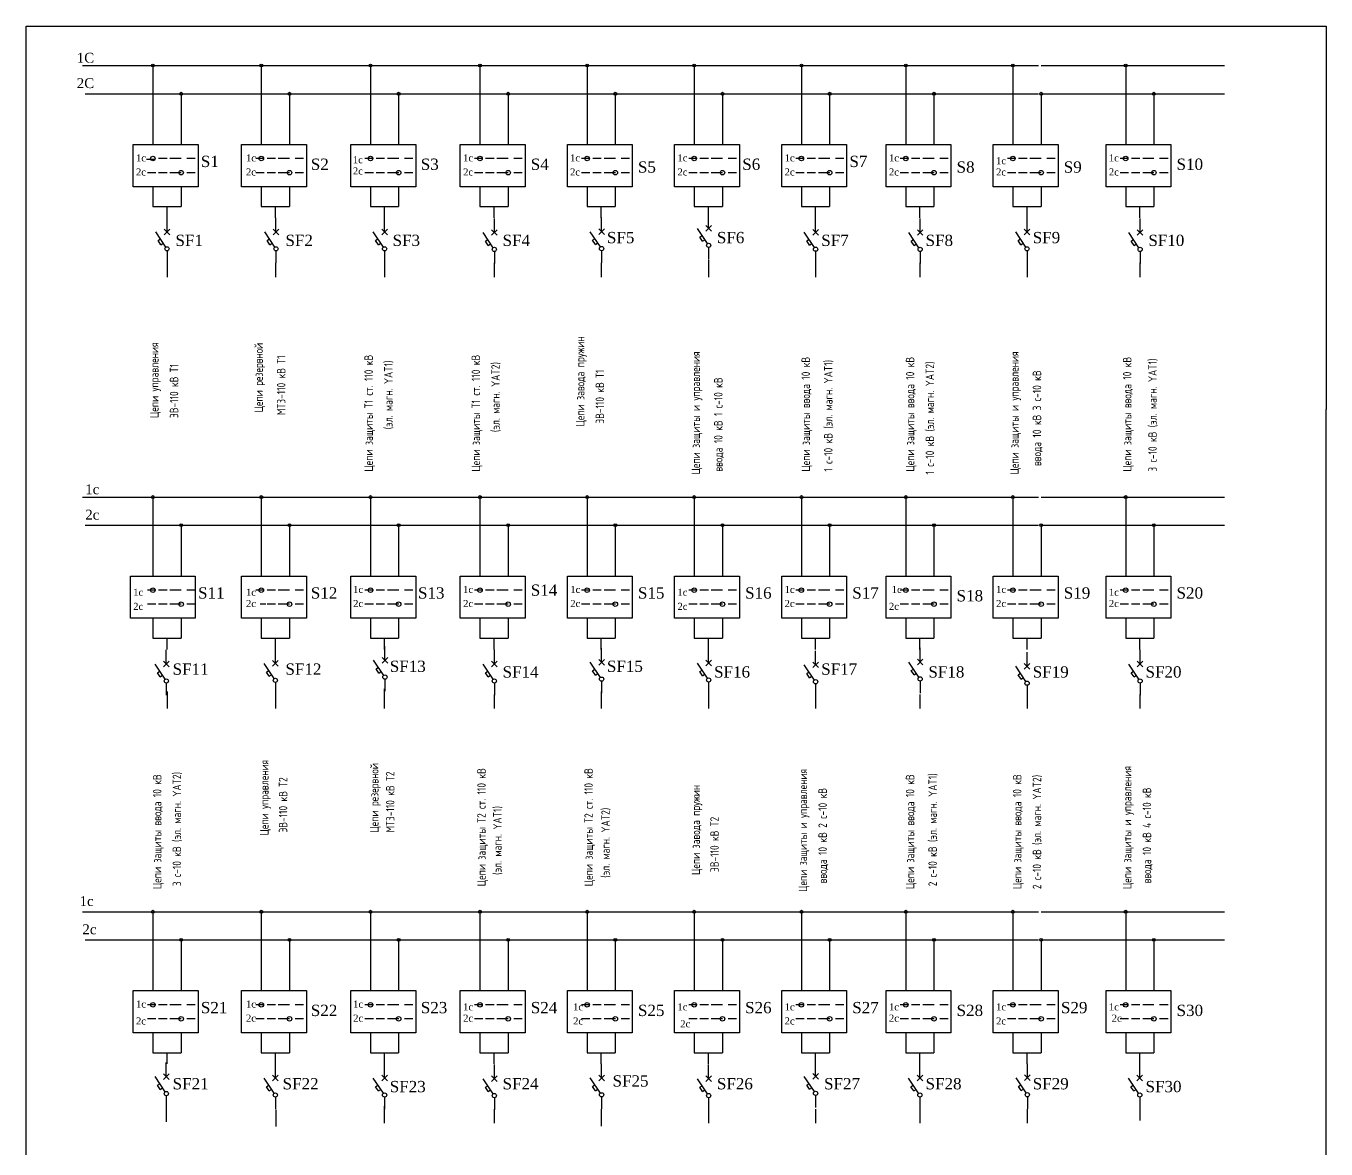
# Model space of a CAD drawing. Header units: millimetres. Extents: x -27 to 1005, y -36 to 757.
# Drawn here: x 543.7 to 1004.7, y 358.5 to 756.6 of the extents above; entities that cross this region are included whole.
import ezdxf
from ezdxf.enums import TextEntityAlignment as Align

# ---------------------------------------------------------------- set-up
doc = ezdxf.new("R2010")
doc.units = ezdxf.units.MM
doc.header["$MEASUREMENT"] = 0
doc.layers.add('Элементы', color=6, linetype='Continuous')
doc.styles.get("Standard").update_dxf_attribs({"font": 'times.ttf', "height": 2})
doc.styles.add('НАДПИСИ', font='gostw.shx')

# ---------------------------------------------------------------- blocks, each defined once
blk = doc.blocks.new('Выключатель_авт1')
for p, q in [((4.25, 0), (0, 0)), ((11, 0), (16, 0))]:
    blk.add_line(p, q)
at = {"ltscale": 5}
for p, q in [((5.62, 0.42), (11, 4)), ((6.44, 2.16), (7.94, 3.16)), ((6.44, 2.16), (7, 1.33)), ((7.94, 3.16), (8.5, 2.33)), ((12, 1), (10, -1)), ((10, 1), (12, -1))]:
    blk.add_line(p, q, dxfattribs=at)
blk.add_circle((5, 0), 0.75)
at = {"style": 'НАДПИСИ', "width": 0.8, "flags": 8}
blk.add_attdef('К1', text='', height=3, dxfattribs=at).set_placement((3, -4), align=Align.RIGHT)
blk.add_attdef('К2', (13, -4), '', height=3, dxfattribs=at)
at = {"layer": 'Элементы', "style": 'НАДПИСИ', "width": 0.9, "flags": 8}
blk.add_attdef('QFN', text='', height=4, dxfattribs=at).set_placement((8, 5), align=Align.CENTER)
blk.add_attdef('QFN', (6, -4), '', height=4, rotation=270, dxfattribs=at)

msp = doc.modelspace()

# ---------------------------------------------------------------- linework, layer by layer
for p, q in [((543.66, 622.6), (543.66, 756.6)), ((543.66, 756.6), (1004.66, 756.6)), ((1004.66, 756.6), (1004.66, 620.6))]:
    msp.add_line(p, q)
at = {"lineweight": 30}
for p, q in [((563.66, 742.6), (902.66, 742.6)), ((588.66, 742.6), (588.66, 714.6)), ((627.09, 742.6), (627.09, 714.6)), ((665.81, 742.6), (665.81, 714.6)), ((704.63, 742.6), (704.63, 714.6)), ((742.63, 742.6), (742.63, 714.6)), ((780.63, 742.6), (780.63, 714.6)), ((818.63, 742.6), (818.63, 714.6)), ((855.63, 742.6), (855.63, 714.6)), ((893.63, 742.6), (893.63, 714.6)), ((903.66, 742.6), (968.66, 742.6)), ((933.63, 742.6), (933.63, 714.6)), ((564.66, 732.6), (902.66, 732.6)), ((598.66, 732.6), (598.66, 714.6)), ((637.09, 732.6), (637.09, 714.6)), ((675.81, 732.6), (675.81, 714.6)), ((714.63, 732.6), (714.63, 714.6)), ((752.63, 732.6), (752.63, 714.6)), ((790.63, 732.6), (790.63, 714.6)), ((828.63, 732.6), (828.63, 714.6)), ((865.63, 732.6), (865.63, 714.6)), ((903.63, 732.6), (903.63, 714.6)), ((903.66, 732.6), (968.66, 732.6)), ((943.63, 732.6), (943.63, 714.6)), ((589.33, 709.24), (586.33, 709.24)), ((593.69, 709.6), (590.69, 709.6)), ((598.69, 709.6), (594.69, 709.6)), ((603.69, 709.6), (600.69, 709.6)), ((628.12, 709.6), (625.12, 709.6)), ((632.12, 709.6), (629.12, 709.6)), ((637.12, 709.6), (633.12, 709.6)), ((642.12, 709.6), (639.12, 709.6)), ((666.84, 709.6), (663.84, 709.6)), ((670.84, 709.6), (667.84, 709.6)), ((675.84, 709.6), (671.84, 709.6)), ((680.84, 709.6), (677.84, 709.6)), ((705.66, 709.6), (702.66, 709.6)), ((709.66, 709.6), (706.66, 709.6)), ((714.66, 709.6), (710.66, 709.6)), ((719.66, 709.6), (716.66, 709.6)), ((743.66, 709.6), (740.66, 709.6)), ((747.66, 709.6), (744.66, 709.6)), ((752.66, 709.6), (748.66, 709.6)), ((757.66, 709.6), (754.66, 709.6)), ((781.66, 709.6), (778.66, 709.6)), ((785.66, 709.6), (782.66, 709.6)), ((790.66, 709.6), (786.66, 709.6)), ((795.66, 709.6), (792.66, 709.6)), ((819.66, 709.6), (816.66, 709.6)), ((823.66, 709.6), (820.66, 709.6)), ((828.66, 709.6), (824.66, 709.6)), ((833.66, 709.6), (830.66, 709.6)), ((856.66, 709.6), (853.66, 709.6)), ((860.66, 709.6), (857.66, 709.6)), ((865.66, 709.6), (861.66, 709.6)), ((870.66, 709.6), (867.66, 709.6)), ((894.66, 709.6), (891.66, 709.6)), ((898.66, 709.6), (895.66, 709.6)), ((903.66, 709.6), (899.66, 709.6)), ((908.66, 709.6), (905.66, 709.6)), ((934.66, 709.6), (931.66, 709.6)), ((938.66, 709.6), (935.66, 709.6)), ((943.66, 709.6), (939.66, 709.6)), ((948.66, 709.6), (945.66, 709.6)), ((589.69, 704.6), (586.69, 704.6)), ((593.69, 704.6), (590.69, 704.6)), ((598.69, 704.6), (594.69, 704.6)), ((603.69, 704.6), (600.69, 704.6)), ((628.12, 704.6), (625.12, 704.6)), ((632.12, 704.6), (629.12, 704.6)), ((637.12, 704.6), (633.12, 704.6)), ((642.12, 704.6), (639.12, 704.6)), ((666.84, 704.6), (663.84, 704.6)), ((670.84, 704.6), (667.84, 704.6)), ((675.84, 704.6), (671.84, 704.6)), ((680.84, 704.6), (677.84, 704.6)), ((705.66, 704.6), (702.66, 704.6)), ((709.66, 704.6), (706.66, 704.6)), ((714.66, 704.6), (710.66, 704.6)), ((719.66, 704.6), (716.66, 704.6)), ((743.66, 704.6), (740.66, 704.6)), ((747.66, 704.6), (744.66, 704.6)), ((752.66, 704.6), (748.66, 704.6)), ((757.66, 704.6), (754.66, 704.6)), ((781.66, 704.6), (778.66, 704.6)), ((785.66, 704.6), (782.66, 704.6)), ((790.66, 704.6), (786.66, 704.6)), ((795.66, 704.6), (792.66, 704.6)), ((819.66, 704.6), (816.66, 704.6)), ((823.66, 704.6), (820.66, 704.6)), ((828.66, 704.6), (824.66, 704.6)), ((833.66, 704.6), (830.66, 704.6)), ((856.66, 704.6), (853.66, 704.6)), ((860.66, 704.6), (857.66, 704.6)), ((865.66, 704.6), (861.66, 704.6)), ((870.66, 704.6), (867.66, 704.6)), ((894.66, 704.6), (891.66, 704.6)), ((898.66, 704.6), (895.66, 704.6)), ((903.66, 704.6), (899.66, 704.6)), ((908.66, 704.6), (905.66, 704.6)), ((934.66, 704.6), (931.66, 704.6)), ((938.66, 704.6), (935.66, 704.6)), ((943.66, 704.6), (939.66, 704.6)), ((948.66, 704.6), (945.66, 704.6)), ((588.66, 699.6), (588.66, 692.6)), ((598.66, 699.6), (598.66, 692.6)), ((627.09, 699.6), (627.09, 692.6)), ((637.09, 699.6), (637.09, 692.6)), ((665.81, 699.6), (665.81, 692.6)), ((675.81, 699.6), (675.81, 692.6)), ((704.63, 699.6), (704.63, 692.6)), ((714.63, 699.6), (714.63, 692.6)), ((742.63, 699.6), (742.63, 692.6)), ((752.63, 699.6), (752.63, 692.6)), ((780.63, 699.6), (780.63, 692.6)), ((790.63, 699.6), (790.63, 692.6)), ((818.63, 699.6), (818.63, 692.6)), ((828.63, 699.6), (828.63, 692.6)), ((855.63, 699.6), (855.63, 692.6)), ((865.63, 699.6), (865.63, 692.6)), ((893.63, 699.6), (893.63, 692.6)), ((903.63, 699.6), (903.63, 692.6)), ((933.63, 699.6), (933.63, 692.6)), ((943.63, 699.6), (943.63, 692.6)), ((588.66, 692.6), (598.66, 692.6)), ((593.66, 688.6), (593.66, 692.6)), ((627.09, 692.6), (637.09, 692.6)), ((632.09, 688.6), (632.09, 692.6)), ((665.81, 692.6), (675.81, 692.6)), ((670.81, 688.6), (670.81, 692.6)), ((704.63, 692.6), (714.63, 692.6)), ((709.63, 688.6), (709.63, 692.6)), ((742.63, 692.6), (752.63, 692.6)), ((747.63, 688.6), (747.63, 692.6)), ((780.63, 692.6), (790.63, 692.6)), ((785.63, 688.6), (785.63, 692.6)), ((818.63, 692.6), (828.63, 692.6)), ((823.63, 688.6), (823.63, 692.6)), ((855.63, 692.6), (865.63, 692.6)), ((860.63, 688.6), (860.63, 692.6)), ((893.63, 692.6), (903.63, 692.6)), ((898.63, 688.6), (898.63, 692.6)), ((933.63, 692.6), (943.63, 692.6)), ((938.63, 688.6), (938.63, 692.6)), ((785.66, 673.6), (785.66, 667.6)), ((593.66, 672.6), (593.66, 667.6)), ((632.09, 672.6), (632.09, 667.6)), ((670.81, 672.6), (670.81, 667.6)), ((709.63, 672.6), (709.63, 667.6)), ((747.63, 672.6), (747.63, 667.6)), ((823.63, 672.6), (823.63, 667.6)), ((860.63, 672.6), (860.63, 667.6)), ((898.63, 672.6), (898.63, 667.6)), ((938.63, 672.6), (938.63, 667.6)), ((543.66, 488.6), (543.66, 622.6)), ((1004.66, 377.6), (1004.66, 620.6)), ((563.66, 589.6), (902.66, 589.6)), ((588.66, 589.6), (588.66, 561.6)), ((627.09, 589.6), (627.09, 561.6)), ((665.81, 589.6), (665.81, 561.6)), ((704.63, 589.6), (704.63, 561.6)), ((742.63, 589.6), (742.63, 561.6)), ((780.63, 589.6), (780.63, 561.6)), ((818.63, 589.6), (818.63, 561.6)), ((855.63, 589.6), (855.63, 561.6)), ((893.63, 589.6), (893.63, 561.6)), ((903.66, 589.6), (968.66, 589.6)), ((933.63, 589.6), (933.63, 561.6)), ((564.66, 579.6), (902.66, 579.6)), ((598.66, 579.6), (598.66, 561.6)), ((637.09, 579.6), (637.09, 561.6)), ((675.81, 579.6), (675.81, 561.6)), ((714.63, 579.6), (714.63, 561.6)), ((752.63, 579.6), (752.63, 561.6)), ((790.63, 579.6), (790.63, 561.6)), ((828.63, 579.6), (828.63, 561.6)), ((865.63, 579.6), (865.63, 561.6)), ((903.63, 579.6), (903.63, 561.6)), ((903.66, 579.6), (968.66, 579.6)), ((943.63, 579.6), (943.63, 561.6)), ((589.69, 556.6), (586.69, 556.6)), ((593.69, 556.6), (590.69, 556.6)), ((598.69, 556.6), (594.69, 556.6)), ((603.69, 556.6), (600.69, 556.6)), ((628.12, 556.6), (625.12, 556.6)), ((632.12, 556.6), (629.12, 556.6)), ((637.12, 556.6), (633.12, 556.6)), ((642.12, 556.6), (639.12, 556.6)), ((666.84, 556.6), (663.84, 556.6)), ((670.84, 556.6), (667.84, 556.6)), ((675.84, 556.6), (671.84, 556.6)), ((680.84, 556.6), (677.84, 556.6)), ((705.66, 556.6), (702.66, 556.6)), ((709.66, 556.6), (706.66, 556.6)), ((714.66, 556.6), (710.66, 556.6)), ((719.66, 556.6), (716.66, 556.6)), ((743.66, 556.6), (740.66, 556.6)), ((747.66, 556.6), (744.66, 556.6)), ((752.66, 556.6), (748.66, 556.6)), ((757.66, 556.6), (754.66, 556.6)), ((781.66, 556.6), (778.66, 556.6)), ((785.66, 556.6), (782.66, 556.6)), ((790.66, 556.6), (786.66, 556.6)), ((795.66, 556.6), (792.66, 556.6)), ((819.66, 556.6), (816.66, 556.6)), ((823.66, 556.6), (820.66, 556.6)), ((828.66, 556.6), (824.66, 556.6)), ((833.66, 556.6), (830.66, 556.6)), ((856.66, 556.6), (853.66, 556.6)), ((860.66, 556.6), (857.66, 556.6)), ((865.66, 556.6), (861.66, 556.6)), ((870.66, 556.6), (867.66, 556.6)), ((894.66, 556.6), (891.66, 556.6)), ((898.66, 556.6), (895.66, 556.6)), ((903.66, 556.6), (899.66, 556.6)), ((908.66, 556.6), (905.66, 556.6)), ((934.66, 556.6), (931.66, 556.6)), ((938.66, 556.6), (935.66, 556.6)), ((943.66, 556.6), (939.66, 556.6)), ((948.66, 556.6), (945.66, 556.6)), ((589.69, 551.6), (586.69, 551.6)), ((593.69, 551.6), (590.69, 551.6)), ((598.69, 551.6), (594.69, 551.6)), ((603.69, 551.6), (600.69, 551.6)), ((628.66, 551.6), (626.66, 551.6)), ((632.12, 551.6), (629.12, 551.6)), ((637.12, 551.6), (633.12, 551.6)), ((642.12, 551.6), (639.12, 551.6)), ((666.84, 551.6), (663.84, 551.6)), ((670.84, 551.6), (667.84, 551.6)), ((675.84, 551.6), (671.84, 551.6)), ((680.84, 551.6), (677.84, 551.6)), ((705.66, 551.6), (702.66, 551.6)), ((709.66, 551.6), (706.66, 551.6)), ((714.66, 551.6), (710.66, 551.6)), ((719.66, 551.6), (716.66, 551.6)), ((743.66, 551.6), (740.66, 551.6)), ((747.66, 551.6), (744.66, 551.6)), ((752.66, 551.6), (748.66, 551.6)), ((757.66, 551.6), (754.66, 551.6)), ((781.66, 551.6), (778.66, 551.6)), ((785.66, 551.6), (782.66, 551.6)), ((790.66, 551.6), (786.66, 551.6)), ((795.66, 551.6), (792.66, 551.6)), ((819.66, 551.6), (816.66, 551.6)), ((823.66, 551.6), (820.66, 551.6)), ((828.66, 551.6), (824.66, 551.6)), ((833.66, 551.6), (830.66, 551.6)), ((856.66, 551.6), (853.66, 551.6)), ((860.66, 551.6), (857.66, 551.6)), ((865.66, 551.6), (861.66, 551.6)), ((870.66, 551.6), (867.66, 551.6)), ((894.66, 551.6), (891.66, 551.6)), ((898.66, 551.6), (895.66, 551.6)), ((903.66, 551.6), (899.66, 551.6)), ((908.66, 551.6), (905.66, 551.6)), ((934.66, 551.6), (931.66, 551.6)), ((938.66, 551.6), (935.66, 551.6)), ((943.66, 551.6), (939.66, 551.6)), ((948.66, 551.6), (945.66, 551.6)), ((588.66, 546.6), (588.66, 539.6)), ((598.66, 546.6), (598.66, 539.6)), ((627.09, 546.6), (627.09, 539.6)), ((637.09, 546.6), (637.09, 539.6)), ((665.81, 546.6), (665.81, 539.6)), ((675.81, 546.6), (675.81, 539.6)), ((704.63, 546.6), (704.63, 539.6)), ((714.63, 546.6), (714.63, 539.6)), ((742.63, 546.6), (742.63, 539.6)), ((752.63, 546.6), (752.63, 539.6)), ((780.63, 546.6), (780.63, 539.6)), ((790.63, 546.6), (790.63, 539.6)), ((818.63, 546.6), (818.63, 539.6)), ((828.63, 546.6), (828.63, 539.6)), ((855.63, 546.6), (855.63, 539.6)), ((865.63, 546.6), (865.63, 539.6)), ((893.63, 546.6), (893.63, 539.6)), ((903.63, 546.6), (903.63, 539.6)), ((933.63, 546.6), (933.63, 539.6)), ((943.63, 546.6), (943.63, 539.6)), ((588.66, 539.6), (598.66, 539.6)), ((593.66, 535.6), (593.66, 539.6)), ((627.09, 539.6), (637.09, 539.6)), ((632.09, 535.6), (632.09, 539.6)), ((665.81, 539.6), (675.81, 539.6)), ((670.81, 535.6), (670.81, 539.6)), ((704.63, 539.6), (714.63, 539.6)), ((709.63, 535.6), (709.63, 539.6)), ((742.63, 539.6), (752.63, 539.6)), ((747.63, 535.6), (747.63, 539.6)), ((780.63, 539.6), (790.63, 539.6)), ((785.63, 535.6), (785.63, 539.6)), ((818.63, 539.6), (828.63, 539.6)), ((823.63, 535.6), (823.63, 539.6)), ((855.63, 539.6), (865.63, 539.6)), ((860.63, 535.6), (860.63, 539.6)), ((893.63, 539.6), (903.63, 539.6)), ((898.63, 535.6), (898.63, 539.6)), ((933.63, 539.6), (943.63, 539.6)), ((938.63, 535.6), (938.63, 539.6)), ((670.81, 519.6), (670.81, 521.6)), ((593.66, 520.6), (593.66, 514.6)), ((632.09, 519.6), (632.09, 514.6)), ((670.66, 519.6), (670.66, 514.6)), ((709.63, 519.6), (709.63, 514.6)), ((747.66, 520.6), (747.66, 514.6)), ((785.66, 519.6), (785.66, 514.6)), ((823.63, 519.6), (823.63, 514.6)), ((860.66, 519.6), (860.66, 514.6)), ((898.63, 519.6), (898.63, 514.6)), ((938.63, 519.6), (938.63, 514.6)), ((543.66, 248.6), (543.66, 488.6)), ((563.66, 442.6), (902.66, 442.6)), ((588.66, 442.6), (588.66, 414.6)), ((627.09, 442.6), (627.09, 414.6)), ((665.81, 442.6), (665.81, 414.6)), ((704.63, 442.6), (704.63, 414.6)), ((742.63, 442.6), (742.63, 414.6)), ((780.63, 442.6), (780.63, 414.6)), ((818.63, 442.6), (818.63, 414.6)), ((855.63, 442.6), (855.63, 414.6)), ((893.63, 442.6), (893.63, 414.6)), ((903.66, 442.6), (968.66, 442.6)), ((933.63, 442.6), (933.63, 414.6)), ((564.66, 432.6), (902.66, 432.6)), ((598.66, 432.6), (598.66, 414.6)), ((637.09, 432.6), (637.09, 414.6)), ((675.81, 432.6), (675.81, 414.6)), ((714.63, 432.6), (714.63, 414.6)), ((752.63, 432.6), (752.63, 414.6)), ((790.63, 432.6), (790.63, 414.6)), ((828.63, 432.6), (828.63, 414.6)), ((865.63, 432.6), (865.63, 414.6)), ((903.63, 432.6), (903.63, 414.6)), ((903.66, 432.6), (968.66, 432.6)), ((943.63, 432.6), (943.63, 414.6)), ((589.69, 409.6), (586.69, 409.6)), ((593.69, 409.6), (590.69, 409.6)), ((598.69, 409.6), (594.69, 409.6)), ((603.69, 409.6), (600.69, 409.6)), ((628.12, 409.6), (625.12, 409.6)), ((632.12, 409.6), (629.12, 409.6)), ((637.12, 409.6), (633.12, 409.6)), ((642.12, 409.6), (639.12, 409.6)), ((666.84, 409.6), (663.84, 409.6)), ((670.84, 409.6), (667.84, 409.6)), ((675.84, 409.6), (671.84, 409.6)), ((680.84, 409.6), (677.84, 409.6)), ((705.66, 409.6), (702.66, 409.6)), ((709.66, 409.6), (706.66, 409.6)), ((714.66, 409.6), (710.66, 409.6)), ((719.66, 409.6), (716.66, 409.6)), ((743.66, 409.6), (740.66, 409.6)), ((747.66, 409.6), (744.66, 409.6)), ((752.66, 409.6), (748.66, 409.6)), ((757.66, 409.6), (754.66, 409.6)), ((781.66, 409.6), (778.66, 409.6)), ((785.66, 409.6), (782.66, 409.6)), ((790.66, 409.6), (786.66, 409.6)), ((795.66, 409.6), (792.66, 409.6)), ((819.66, 409.6), (816.66, 409.6)), ((823.66, 409.6), (820.66, 409.6)), ((828.66, 409.6), (824.66, 409.6)), ((833.66, 409.6), (830.66, 409.6)), ((856.66, 409.6), (853.66, 409.6)), ((860.66, 409.6), (857.66, 409.6)), ((865.66, 409.6), (861.66, 409.6)), ((870.66, 409.6), (867.66, 409.6)), ((894.66, 409.6), (891.66, 409.6)), ((898.66, 409.6), (895.66, 409.6)), ((903.66, 409.6), (899.66, 409.6)), ((908.66, 409.6), (905.66, 409.6)), ((934.66, 409.6), (931.66, 409.6)), ((938.66, 409.6), (935.66, 409.6)), ((943.66, 409.6), (939.66, 409.6)), ((948.66, 409.6), (945.66, 409.6)), ((589.69, 404.6), (586.69, 404.6)), ((593.69, 404.6), (590.69, 404.6)), ((598.69, 404.6), (594.69, 404.6)), ((603.69, 404.6), (600.69, 404.6)), ((628.12, 404.6), (625.12, 404.6)), ((632.12, 404.6), (629.12, 404.6)), ((637.12, 404.6), (633.12, 404.6)), ((642.12, 404.6), (639.12, 404.6)), ((666.84, 404.6), (663.84, 404.6)), ((670.84, 404.6), (667.84, 404.6)), ((675.84, 404.6), (671.84, 404.6)), ((680.84, 404.6), (677.84, 404.6)), ((705.66, 404.6), (702.66, 404.6)), ((709.66, 404.6), (706.66, 404.6)), ((714.66, 404.6), (710.66, 404.6)), ((719.66, 404.6), (716.66, 404.6)), ((743.66, 404.6), (740.66, 404.6)), ((747.66, 404.6), (744.66, 404.6)), ((752.66, 404.6), (748.66, 404.6)), ((757.66, 404.6), (754.66, 404.6)), ((781.66, 404.6), (778.66, 404.6)), ((785.66, 404.6), (782.66, 404.6)), ((790.66, 404.6), (786.66, 404.6)), ((795.66, 404.6), (792.66, 404.6)), ((819.66, 404.6), (816.66, 404.6)), ((823.66, 404.6), (820.66, 404.6)), ((828.66, 404.6), (824.66, 404.6)), ((833.66, 404.6), (830.66, 404.6)), ((856.66, 404.6), (853.66, 404.6)), ((860.66, 404.6), (857.66, 404.6)), ((865.66, 404.6), (861.66, 404.6)), ((870.66, 404.6), (867.66, 404.6)), ((894.66, 404.6), (891.66, 404.6)), ((898.66, 404.6), (895.66, 404.6)), ((903.66, 404.6), (899.66, 404.6)), ((908.66, 404.6), (905.66, 404.6)), ((934.66, 404.6), (931.66, 404.6)), ((938.66, 404.6), (935.66, 404.6)), ((943.66, 404.6), (939.66, 404.6)), ((948.66, 404.6), (945.66, 404.6)), ((588.66, 399.6), (588.66, 392.6)), ((598.66, 399.6), (598.66, 392.6)), ((627.09, 399.6), (627.09, 392.6)), ((637.09, 399.6), (637.09, 392.6)), ((665.81, 399.6), (665.81, 392.6)), ((675.81, 399.6), (675.81, 392.6)), ((704.63, 399.6), (704.63, 392.6)), ((714.63, 399.6), (714.63, 392.6)), ((742.63, 399.6), (742.63, 392.6)), ((752.63, 399.6), (752.63, 392.6)), ((780.63, 399.6), (780.63, 392.6)), ((790.63, 399.6), (790.63, 392.6)), ((818.63, 399.6), (818.63, 392.6)), ((828.63, 399.6), (828.63, 392.6)), ((855.63, 399.6), (855.63, 392.6)), ((865.63, 399.6), (865.63, 392.6)), ((893.63, 399.6), (893.63, 392.6)), ((903.63, 399.6), (903.63, 392.6)), ((933.63, 399.6), (933.63, 392.6)), ((943.63, 399.6), (943.63, 392.6)), ((588.66, 392.6), (598.66, 392.6)), ((593.66, 388.6), (593.66, 392.6)), ((627.09, 392.6), (637.09, 392.6)), ((632.09, 388.6), (632.09, 392.6)), ((665.81, 392.6), (675.81, 392.6)), ((670.81, 388.6), (670.81, 392.6)), ((704.63, 392.6), (714.63, 392.6)), ((709.63, 388.6), (709.63, 392.6)), ((742.63, 392.6), (752.63, 392.6)), ((747.63, 388.6), (747.63, 392.6)), ((780.63, 392.6), (790.63, 392.6)), ((785.63, 388.6), (785.63, 392.6)), ((818.63, 392.6), (828.63, 392.6)), ((823.63, 388.6), (823.63, 392.6)), ((855.63, 392.6), (865.63, 392.6)), ((860.63, 388.6), (860.63, 392.6)), ((893.63, 392.6), (903.63, 392.6)), ((898.63, 388.6), (898.63, 392.6)), ((933.63, 392.6), (943.63, 392.6)), ((938.63, 388.6), (938.63, 392.6)), ((1004.66, 203.6), (1004.66, 378.6)), ((670.66, 373.6), (670.66, 367.6)), ((938.6, 373.6), (938.6, 368.6)), ((593.41, 373.11), (593.41, 368.11)), ((632.21, 372.39), (632.21, 366.39)), ((709.63, 372.6), (709.63, 367.6)), ((747.66, 372.6), (747.66, 366.6)), ((785.63, 372.6), (785.63, 367.6)), ((823.63, 372.6), (823.63, 367.6)), ((860.63, 372.6), (860.63, 367.6)), ((898.63, 372.6), (898.63, 367.6))]:
    msp.add_line(p, q, dxfattribs=at)
for points in [[(581.69, 714.6), (604.69, 714.6), (604.69, 699.6), (581.69, 699.6)], [(620.12, 714.6), (643.12, 714.6), (643.12, 699.6), (620.12, 699.6)], [(658.84, 714.6), (681.84, 714.6), (681.84, 699.6), (658.84, 699.6)], [(697.66, 714.6), (720.66, 714.6), (720.66, 699.6), (697.66, 699.6)], [(735.66, 714.6), (758.66, 714.6), (758.66, 699.6), (735.66, 699.6)], [(773.66, 714.6), (796.66, 714.6), (796.66, 699.6), (773.66, 699.6)], [(811.66, 714.6), (834.66, 714.6), (834.66, 699.6), (811.66, 699.6)], [(848.66, 714.6), (871.66, 714.6), (871.66, 699.6), (848.66, 699.6)], [(886.66, 714.6), (909.66, 714.6), (909.66, 699.6), (886.66, 699.6)], [(926.66, 714.6), (949.66, 714.6), (949.66, 699.6), (926.66, 699.6)], [(580.66, 561.6), (603.66, 561.6), (603.66, 546.6), (580.66, 546.6)], [(620.12, 561.6), (643.12, 561.6), (643.12, 546.6), (620.12, 546.6)], [(658.84, 561.6), (681.84, 561.6), (681.84, 546.6), (658.84, 546.6)], [(697.66, 561.6), (720.66, 561.6), (720.66, 546.6), (697.66, 546.6)], [(735.66, 561.6), (758.66, 561.6), (758.66, 546.6), (735.66, 546.6)], [(773.66, 561.6), (796.66, 561.6), (796.66, 546.6), (773.66, 546.6)], [(811.66, 561.6), (834.66, 561.6), (834.66, 546.6), (811.66, 546.6)], [(848.66, 561.6), (871.66, 561.6), (871.66, 546.6), (848.66, 546.6)], [(886.66, 561.6), (909.66, 561.6), (909.66, 546.6), (886.66, 546.6)], [(926.66, 561.6), (949.66, 561.6), (949.66, 546.6), (926.66, 546.6)], [(581.69, 414.6), (604.69, 414.6), (604.69, 399.6), (581.69, 399.6)], [(620.12, 414.6), (643.12, 414.6), (643.12, 399.6), (620.12, 399.6)], [(658.84, 414.6), (681.84, 414.6), (681.84, 399.6), (658.84, 399.6)], [(697.66, 414.6), (720.66, 414.6), (720.66, 399.6), (697.66, 399.6)], [(735.66, 414.6), (758.66, 414.6), (758.66, 399.6), (735.66, 399.6)], [(773.66, 414.6), (796.66, 414.6), (796.66, 399.6), (773.66, 399.6)], [(811.66, 414.6), (834.66, 414.6), (834.66, 399.6), (811.66, 399.6)], [(848.66, 414.6), (871.66, 414.6), (871.66, 399.6), (848.66, 399.6)], [(886.66, 414.6), (909.66, 414.6), (909.66, 399.6), (886.66, 399.6)], [(926.66, 414.6), (949.66, 414.6), (949.66, 399.6), (926.66, 399.6)]]:
    msp.add_lwpolyline(points, close=True, dxfattribs=at)
for centre, radius in [((588.66, 742.6), 0.5), ((627.09, 742.6), 0.5), ((665.81, 742.6), 0.5), ((704.63, 742.6), 0.5), ((742.63, 742.6), 0.5), ((780.63, 742.6), 0.5), ((818.63, 742.6), 0.5), ((855.63, 742.6), 0.5), ((893.63, 742.6), 0.5), ((933.63, 742.6), 0.5), ((598.66, 732.6), 0.5), ((637.09, 732.6), 0.5), ((675.81, 732.6), 0.5), ((714.63, 732.6), 0.5), ((752.63, 732.6), 0.5), ((790.63, 732.6), 0.5), ((828.63, 732.6), 0.5), ((865.63, 732.6), 0.5), ((903.63, 732.6), 0.5), ((943.63, 732.6), 0.5), ((588.66, 709.6), 0.8), ((627.09, 709.6), 0.8), ((665.81, 709.6), 0.8), ((704.63, 709.6), 0.8), ((742.63, 709.6), 0.8), ((780.63, 709.6), 0.8), ((818.63, 709.6), 0.8), ((855.63, 709.6), 0.8), ((893.63, 709.6), 0.8), ((933.63, 709.6), 0.8), ((598.66, 704.6), 0.8), ((637.09, 704.6), 0.8), ((675.81, 704.6), 0.8), ((714.63, 704.6), 0.8), ((752.63, 704.6), 0.8), ((790.63, 704.6), 0.8), ((828.63, 704.6), 0.8), ((865.63, 704.6), 0.8), ((903.63, 704.6), 0.8), ((943.63, 704.6), 0.8), ((588.66, 589.6), 0.5), ((627.09, 589.6), 0.5), ((665.81, 589.6), 0.5), ((704.63, 589.6), 0.5), ((742.63, 589.6), 0.5), ((780.63, 589.6), 0.5), ((818.63, 589.6), 0.5), ((855.63, 589.6), 0.5), ((893.63, 589.6), 0.5), ((933.63, 589.6), 0.5), ((598.66, 579.6), 0.5), ((637.09, 579.6), 0.5), ((675.81, 579.6), 0.5), ((714.63, 579.6), 0.5), ((752.63, 579.6), 0.5), ((790.63, 579.6), 0.5), ((828.63, 579.6), 0.5), ((865.63, 579.6), 0.5), ((903.63, 579.6), 0.5), ((943.63, 579.6), 0.5), ((588.66, 556.6), 0.8), ((627.09, 556.6), 0.8), ((665.81, 556.6), 0.8), ((704.63, 556.6), 0.8), ((742.63, 556.6), 0.8), ((780.63, 556.6), 0.8), ((818.63, 556.6), 0.8), ((855.63, 556.6), 0.8), ((893.63, 556.6), 0.8), ((933.63, 556.6), 0.8), ((598.66, 551.6), 0.8), ((637.09, 551.6), 0.8), ((675.81, 551.6), 0.8), ((714.63, 551.6), 0.8), ((752.63, 551.6), 0.8), ((790.63, 551.6), 0.8), ((828.63, 551.6), 0.8), ((865.63, 551.6), 0.8), ((903.63, 551.6), 0.8), ((943.63, 551.6), 0.8), ((588.66, 442.6), 0.5), ((627.09, 442.6), 0.5), ((665.81, 442.6), 0.5), ((704.63, 442.6), 0.5), ((742.63, 442.6), 0.5), ((780.63, 442.6), 0.5), ((818.63, 442.6), 0.5), ((855.63, 442.6), 0.5), ((893.63, 442.6), 0.5), ((933.63, 442.6), 0.5), ((598.66, 432.6), 0.5), ((637.09, 432.6), 0.5), ((675.81, 432.6), 0.5), ((714.63, 432.6), 0.5), ((752.63, 432.6), 0.5), ((790.63, 432.6), 0.5), ((828.63, 432.6), 0.5), ((865.63, 432.6), 0.5), ((903.63, 432.6), 0.5), ((943.63, 432.6), 0.5), ((588.66, 409.6), 0.8), ((627.09, 409.6), 0.8), ((665.81, 409.6), 0.8), ((704.63, 409.6), 0.8), ((742.63, 409.6), 0.8), ((780.63, 409.6), 0.8), ((818.63, 409.6), 0.8), ((855.63, 409.6), 0.8), ((893.63, 409.6), 0.8), ((933.63, 409.6), 0.8), ((598.66, 404.6), 0.8), ((637.09, 404.6), 0.8), ((675.81, 404.6), 0.8), ((714.63, 404.6), 0.8), ((752.63, 404.6), 0.8), ((790.63, 404.6), 0.8), ((828.63, 404.6), 0.8), ((865.63, 404.6), 0.8), ((903.63, 404.6), 0.8), ((943.63, 404.6), 0.8)]:
    msp.add_circle(centre, radius, dxfattribs=at)

# ---------------------------------------------------------------- block references
at = {"lineweight": 30, "rotation": 90}
for p in [(593.66, 672.6), (632.3, 672.6), (670.81, 672.6), (709.74, 672.39), (747.76, 672.68), (785.74, 673.83), (823.66, 672.47), (860.74, 672.39), (898.63, 672.6), (938.74, 672.39), (593.41, 519.39), (632.09, 519.6), (670.94, 520.76), (709.74, 519.39), (747.76, 520.04), (785.74, 519.75), (823.66, 519.11), (860.74, 520.11), (938.74, 519.39), (898.66, 518.6), (593.41, 373.11), (632.09, 372.6), (670.81, 372.6), (709.74, 372.39), (747.76, 372.68), (785.74, 372.39), (823.66, 373.19), (860.63, 372.6), (898.76, 372.7), (938.63, 372.6)]:
    msp.add_blockref('Выключатель_авт1', p, dxfattribs=at)

# ---------------------------------------------------------------- texts
at = {"lineweight": 30}
for s, height, p in [('1С', 3.5, (561.66, 743.6)), ('2С', 3.5, (561.66, 734.6)), ('1с', 2.5, (582.66, 708.6)), ('S1', 4, (605.66, 706.6)), ('1с', 2.5, (621.66, 708.6)), ('1с', 2.5, (659.58, 707.96)), ('1с', 2.5, (698.66, 708.6)), ('1с', 2.5, (736.58, 708.6)), ('1с', 2.5, (774.66, 708.6)), ('1с', 2.5, (812.66, 708.6)), ('S7', 4, (835.66, 706.6)), ('1с', 2.5, (849.66, 708.6)), ('1с', 2.5, (887.66, 707.6)), ('1с', 2.5, (927.66, 708.6)), ('2с', 2.5, (582.66, 703.6)), ('2с', 2.5, (621.66, 703.6)), ('S2', 4, (644.66, 705.6)), ('2с', 2.5, (659.58, 703.96)), ('S3', 4, (683.66, 705.6)), ('2с', 2.5, (698.66, 703.6)), ('S4', 4, (722.66, 705.6)), ('2с', 2.5, (736.58, 703.6)), ('S5', 4, (760.66, 704.6)), ('2с', 2.5, (774.66, 703.6)), ('S6', 4, (797.66, 705.6)), ('2с', 2.5, (812.66, 703.6)), ('2с', 2.5, (849.66, 703.6)), ('S8', 4, (873.66, 704.6)), ('2с', 2.5, (887.66, 703.6)), ('S9', 4, (911.66, 704.6)), ('2с', 2.5, (927.66, 703.6)), ('S10', 4, (951.66, 705.6)), ('SF1', 4, (596.66, 678.6)), ('SF2', 4, (635.66, 678.6)), ('SF3', 4, (673.66, 678.6)), ('SF4', 4, (712.66, 678.6)), ('SF5', 4, (749.66, 679.6)), ('SF6', 4, (788.66, 679.6)), ('SF7', 4, (825.66, 678.6)), ('SF8', 4, (862.66, 678.6)), ('SF9', 4, (900.66, 679.6)), ('SF10', 4, (941.66, 678.6)), ('1с', 3.5, (564.66, 590.6)), ('2с', 3.5, (564.66, 581.6)), ('1с', 2.5, (659.66, 555.6)), ('1с', 2.5, (698.66, 555.6)), ('S14', 4, (722.66, 554.6)), ('1с', 2.5, (736.66, 555.6)), ('1с', 2.5, (812.66, 555.6)), ('1с', 2.5, (850.66, 555.6)), ('1с', 2.5, (887.66, 555.6)), ('1с', 2.5, (581.66, 554.6)), ('S11', 4, (604.66, 553.6)), ('1с', 2.5, (621.66, 554.6)), ('S12', 4, (644.66, 553.6)), ('S13', 4, (682.66, 553.6)), ('S15', 4, (760.66, 553.6)), ('1с', 2.5, (774.66, 554.6)), ('S16', 4, (798.66, 553.6)), ('S17', 4, (836.66, 553.6)), ('S18', 4, (873.66, 552.6)), ('S19', 4, (911.66, 553.6)), ('1с', 2.5, (927.66, 554.6)), ('S20', 4, (951.66, 553.6)), ('2с', 2.5, (581.66, 549.6)), ('2с', 2.5, (621.66, 550.6)), ('2с', 2.5, (659.66, 550.6)), ('2с', 2.5, (698.66, 550.6)), ('2с', 2.5, (736.66, 550.6)), ('2с', 2.5, (774.66, 549.6)), ('2с', 2.5, (812.66, 550.6)), ('2с', 2.5, (849.66, 549.6)), ('2с', 2.5, (887.66, 550.6)), ('2с', 2.5, (927.66, 550.6)), ('SF11', 4, (595.66, 526.6)), ('SF12', 4, (635.66, 526.6)), ('SF13', 4, (672.66, 527.6)), ('SF15', 4, (749.66, 527.6)), ('SF17', 4, (825.66, 526.6)), ('SF14', 4, (712.66, 525.6)), ('SF16', 4, (787.66, 525.6)), ('SF18', 4, (863.66, 525.6)), ('SF19', 4, (900.66, 525.6)), ('SF20', 4, (940.66, 525.6)), ('1c', 3.5, (562.66, 444.6)), ('2c', 3.5, (563.66, 434.6)), ('1с', 2.5, (582.66, 408.6)), ('S21', 4, (605.66, 406.6)), ('1с', 2.5, (621.66, 408.6)), ('1с', 2.5, (659.66, 408.6)), ('S23', 4, (683.66, 406.6)), ('S24', 4, (722.66, 406.6)), ('S26', 4, (798.66, 406.6)), ('S27', 4, (836.66, 406.6)), ('S29', 4, (910.66, 406.6)), ('2с', 2.5, (621.66, 403.6)), ('S22', 4, (644.66, 405.6)), ('2с', 2.5, (659.66, 403.6)), ('2с', 2.5, (698.66, 403.6)), ('1с', 2.5, (698.66, 407.6)), ('1с', 2.5, (737.66, 407.6)), ('S25', 4, (760.66, 405.6)), ('1с', 2.5, (774.66, 407.6)), ('1с', 2.5, (812.66, 407.6)), ('2с', 2.5, (849.66, 403.6)), ('1с', 2.5, (849.66, 407.6)), ('S28', 4, (873.66, 405.6)), ('1с', 2.5, (887.66, 407.6)), ('1с', 2.5, (927.66, 407.6)), ('2с', 2.5, (928.66, 403.6)), ('S30', 4, (951.66, 405.6)), ('2с', 2.5, (582.66, 402.6)), ('2с', 2.5, (737.66, 402.6)), ('2с', 2.5, (775.66, 401.6)), ('2с', 2.5, (812.66, 402.6)), ('2с', 2.5, (887.66, 402.6)), ('SF21', 4, (595.66, 379.6)), ('SF22', 4, (634.66, 379.6)), ('SF23', 4, (672.66, 378.6)), ('SF24', 4, (712.66, 379.6)), ('SF25', 4, (751.66, 380.6)), ('SF26', 4, (788.66, 379.6)), ('SF27', 4, (826.66, 379.6)), ('SF28', 4, (862.66, 379.6)), ('SF29', 4, (900.66, 379.6)), ('SF30', 4, (940.66, 378.6))]:
    msp.add_text(s, height=height, dxfattribs=at).set_placement(p)
at = {"lineweight": 30, "style": 'НАДПИСИ'}
for s, p in [('Цепи завода пружин', (741.66, 614.6)), ('Цепи управления ', (590.66, 617.6)), ('Цепи резервной', (627.66, 619.6)), ('Цепи защиты и управления', (782.66, 597.6)), ('Цепи защиты и управления', (895.66, 597.6)), ('ЭВ-110 кВ Т1', (597.66, 617.6)), ('МТЗ-110 кВ Т1', (635.66, 618.6)), ('Цепи защиты Т1 ст. 110 кВ', (666.66, 598.6)), ('(эл. магн. YAT1)', (673.66, 613.6)), ('Цепи защиты Т1 ст. 110 кВ', (704.66, 598.6)), ('(эл. магн. YAT2)', (711.66, 612.6)), ('Цепи защиты ввода 10 кВ', (821.66, 598.6)), ('1 с-10 кВ (эл. магн. YAT1)', (829.66, 598.6)), ('Цепи защиты ввода 10 кВ', (858.66, 598.6)), ('1 с-10 кВ (эл. магн. YAT2)', (865.66, 597.6)), ('Цепи защиты ввода 10 кВ', (935.66, 598.6)), ('3 с-10 кВ (эл. магн. YAT1)', (944.66, 598.6)), ('ЭВ-110 кВ Т1', (748.66, 615.6)), ('ввода 10 кВ 1 с-10 кВ', (790.66, 598.6)), ('ввода 10 кВ 3 с-10 кВ', (903.66, 600.6)), ('Цепи управления ', (629.66, 469.6)), ('Цепи резервной', (668.66, 470.6)), ('Цепи защиты Т2 ст. 110 кВ', (706.66, 451.6)), ('Цепи защиты Т2 ст. 110 кВ', (744.66, 451.6)), ('Цепи защиты и управления', (935.66, 450.6)), ('Цепи защиты ввода 10 кВ', (591.66, 450.6)), ('3 с-10 кВ (эл. магн. YAT2)', (598.66, 451.6)), ('ЭВ-110 кВ Т2', (636.32, 470.64)), ('МТЗ-110 кВ Т2', (674.32, 470.64)), ('Цепи защиты и управления', (820.66, 449.6)), ('Цепи защиты ввода 10 кВ', (858.66, 450.6)), ('2 с-10 кВ (эл. магн. YAT1)', (866.66, 451.6)), ('Цепи защиты ввода 10 кВ', (896.66, 450.6)), ('2 с-10 кВ (эл. магн. YAT2)', (903.66, 450.6)), ('Цепи завода пружин', (782.66, 455.6)), ('ввода 10 кВ 2 с-10 кВ', (827.66, 452.6)), ('ввода 10 кВ 4 с-10 кВ', (942.66, 452.6)), ('(эл. магн. YAT1)', (712.32, 455.64)), ('(эл. магн. YAT2)', (750.66, 454.6)), ('ЭВ-110 кВ Т2', (789.32, 456.64))]:
    msp.add_text(s, height=3, rotation=90, dxfattribs=at).set_placement(p)

doc.saveas('drawing.dxf')
